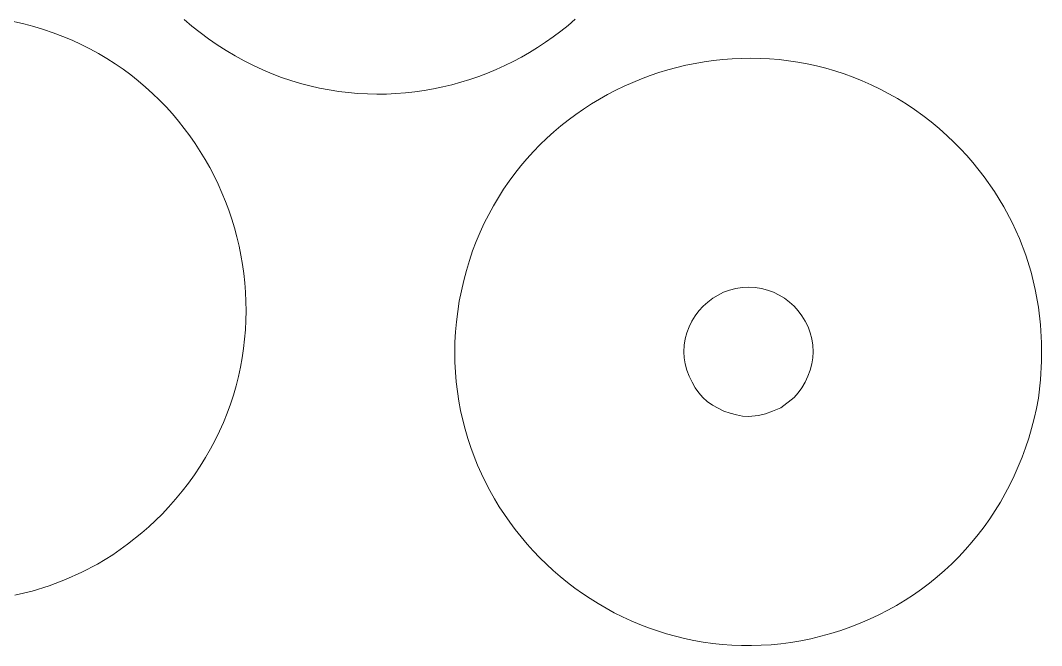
# Model space of a CAD drawing. Header units: centimetres. Extents: x -43.9 to 43.9, y -33.6 to 33.6.
# Drawn here: x -18.25 to -11.85, y -24.04 to -20.13 of the extents above; entities that cross this region are included whole.
import ezdxf

# ---------------------------------------------------------------- set-up
doc = ezdxf.new("R2010")
doc.units = ezdxf.units.CM
doc.header["$MEASUREMENT"] = 0
doc.layers.add('Camada 1', color=7, linetype='Continuous')

msp = doc.modelspace()

# ---------------------------------------------------------------- linework, layer by layer
at = {"layer": 'Camada 1', "color": 3, "lineweight": 9}
for points in [[(-17.17191, -20.16149), (-17.17191, -20.16149), (-17.22064, -20.11976), (-17.22064, -20.11976)], [(-14.77364, -20.11885), (-14.77364, -20.11885), (-14.8184, -20.15715), (-14.8184, -20.15715)], [(-18.28876, -20.13264), (-18.28876, -20.13264), (-18.22452, -20.14735), (-18.22452, -20.14735)], [(-18.22452, -20.14735), (-18.22452, -20.14735), (-18.16151, -20.16408), (-18.16151, -20.16408)], [(-18.16151, -20.16408), (-18.16151, -20.16408), (-18.09974, -20.18278), (-18.09974, -20.18278)], [(-18.09974, -20.18278), (-18.09974, -20.18278), (-18.03924, -20.2034), (-18.03924, -20.2034)], [(-17.12127, -20.20191), (-17.12127, -20.20191), (-17.17191, -20.16149), (-17.17191, -20.16149)], [(-14.8184, -20.15715), (-14.8184, -20.15715), (-14.86432, -20.19398), (-14.86432, -20.19398)], [(-18.03924, -20.2034), (-18.03924, -20.2034), (-17.98003, -20.22589), (-17.98003, -20.22589)], [(-17.98003, -20.22589), (-17.98003, -20.22589), (-17.92211, -20.2502), (-17.92211, -20.2502)], [(-17.92211, -20.2502), (-17.92211, -20.2502), (-17.8655, -20.27631), (-17.8655, -20.27631)], [(-17.06872, -20.24098), (-17.06872, -20.24098), (-17.12127, -20.20191), (-17.12127, -20.20191)], [(-17.01425, -20.27864), (-17.01425, -20.27864), (-17.06872, -20.24098), (-17.06872, -20.24098)], [(-14.91134, -20.22932), (-14.91134, -20.22932), (-14.95942, -20.26315), (-14.95942, -20.26315)], [(-14.86432, -20.19398), (-14.86432, -20.19398), (-14.91134, -20.22932), (-14.91134, -20.22932)], [(-17.8655, -20.27631), (-17.8655, -20.27631), (-17.81023, -20.30413), (-17.81023, -20.30413)], [(-17.81023, -20.30413), (-17.81023, -20.30413), (-17.7563, -20.33366), (-17.7563, -20.33366)], [(-16.95813, -20.31468), (-16.95813, -20.31468), (-17.01425, -20.27864), (-17.01425, -20.27864)], [(-16.90145, -20.34835), (-16.90145, -20.34835), (-16.95813, -20.31468), (-16.95813, -20.31468)], [(-15.00851, -20.29545), (-15.00851, -20.29545), (-15.05857, -20.32618), (-15.05857, -20.32618)], [(-14.95942, -20.26315), (-14.95942, -20.26315), (-15.00851, -20.29545), (-15.00851, -20.29545)], [(-17.7563, -20.33366), (-17.7563, -20.33366), (-17.70374, -20.36481), (-17.70374, -20.36481)], [(-17.70374, -20.36481), (-17.70374, -20.36481), (-17.65254, -20.39755), (-17.65254, -20.39755)], [(-16.84425, -20.37972), (-16.84425, -20.37972), (-16.90145, -20.34835), (-16.90145, -20.34835)], [(-16.78656, -20.40878), (-16.78656, -20.40878), (-16.84425, -20.37972), (-16.84425, -20.37972)], [(-15.16141, -20.38289), (-15.16141, -20.38289), (-15.2141, -20.40882), (-15.2141, -20.40882)], [(-15.10955, -20.35534), (-15.10955, -20.35534), (-15.16141, -20.38289), (-15.16141, -20.38289)], [(-15.05857, -20.32618), (-15.05857, -20.32618), (-15.10955, -20.35534), (-15.10955, -20.35534)], [(-13.96571, -20.38524), (-13.96571, -20.38524), (-13.90783, -20.37709), (-13.90783, -20.37709)], [(-13.90783, -20.37709), (-13.90783, -20.37709), (-13.84967, -20.37076), (-13.84967, -20.37076)], [(-13.84967, -20.37076), (-13.84967, -20.37076), (-13.7913, -20.36626), (-13.7913, -20.36626)], [(-13.7913, -20.36626), (-13.7913, -20.36626), (-13.73274, -20.3636), (-13.73274, -20.3636)], [(-13.73274, -20.3636), (-13.73274, -20.3636), (-13.67406, -20.3628), (-13.67406, -20.3628)], [(-13.67406, -20.3628), (-13.67406, -20.3628), (-13.61529, -20.36388), (-13.61529, -20.36388)], [(-13.61529, -20.36388), (-13.61529, -20.36388), (-13.55649, -20.36685), (-13.55649, -20.36685)], [(-13.55649, -20.36685), (-13.55649, -20.36685), (-13.49771, -20.37173), (-13.49771, -20.37173)], [(-13.49771, -20.37173), (-13.49771, -20.37173), (-13.43897, -20.37853), (-13.43897, -20.37853)], [(-13.43897, -20.37853), (-13.43897, -20.37853), (-13.38035, -20.38727), (-13.38035, -20.38727)], [(-17.65254, -20.39755), (-17.65254, -20.39755), (-17.60273, -20.43184), (-17.60273, -20.43184)], [(-17.60273, -20.43184), (-17.60273, -20.43184), (-17.55433, -20.46763), (-17.55433, -20.46763)], [(-16.72845, -20.43557), (-16.72845, -20.43557), (-16.78656, -20.40878), (-16.78656, -20.40878)], [(-16.66995, -20.46011), (-16.66995, -20.46011), (-16.72845, -20.43557), (-16.72845, -20.43557)], [(-15.26758, -20.43309), (-15.26758, -20.43309), (-15.3218, -20.45569), (-15.3218, -20.45569)], [(-15.2141, -20.40882), (-15.2141, -20.40882), (-15.26758, -20.43309), (-15.26758, -20.43309)], [(-14.2494, -20.45262), (-14.2494, -20.45262), (-14.19359, -20.43564), (-14.19359, -20.43564)], [(-14.19359, -20.43564), (-14.19359, -20.43564), (-14.13726, -20.4204), (-14.13726, -20.4204)], [(-14.13726, -20.4204), (-14.13726, -20.4204), (-14.08047, -20.40691), (-14.08047, -20.40691)], [(-14.08047, -20.40691), (-14.08047, -20.40691), (-14.02328, -20.39518), (-14.02328, -20.39518)], [(-14.02328, -20.39518), (-14.02328, -20.39518), (-13.96571, -20.38524), (-13.96571, -20.38524)], [(-13.38035, -20.38727), (-13.38035, -20.38727), (-13.32187, -20.39797), (-13.32187, -20.39797)], [(-13.32187, -20.39797), (-13.32187, -20.39797), (-13.2636, -20.41063), (-13.2636, -20.41063)], [(-13.2636, -20.41063), (-13.2636, -20.41063), (-13.20558, -20.42528), (-13.20558, -20.42528)], [(-13.20558, -20.42528), (-13.20558, -20.42528), (-13.14785, -20.44192), (-13.14785, -20.44192)], [(-13.14785, -20.44192), (-13.14785, -20.44192), (-13.09046, -20.4606), (-13.09046, -20.4606)], [(-17.55433, -20.46763), (-17.55433, -20.46763), (-17.50736, -20.50486), (-17.50736, -20.50486)], [(-17.50736, -20.50486), (-17.50736, -20.50486), (-17.46182, -20.5435), (-17.46182, -20.5435)], [(-16.61111, -20.48241), (-16.61111, -20.48241), (-16.66995, -20.46011), (-16.66995, -20.46011)], [(-16.55198, -20.50251), (-16.55198, -20.50251), (-16.61111, -20.48241), (-16.61111, -20.48241)], [(-16.49259, -20.52042), (-16.49259, -20.52042), (-16.55198, -20.50251), (-16.55198, -20.50251)], [(-15.43229, -20.49577), (-15.43229, -20.49577), (-15.48846, -20.51321), (-15.48846, -20.51321)], [(-15.37672, -20.47659), (-15.37672, -20.47659), (-15.43229, -20.49577), (-15.43229, -20.49577)], [(-15.3218, -20.45569), (-15.3218, -20.45569), (-15.37672, -20.47659), (-15.37672, -20.47659)], [(-14.41336, -20.51381), (-14.41336, -20.51381), (-14.35934, -20.49173), (-14.35934, -20.49173)], [(-14.35934, -20.49173), (-14.35934, -20.49173), (-14.30468, -20.47132), (-14.30468, -20.47132)], [(-14.30468, -20.47132), (-14.30468, -20.47132), (-14.2494, -20.45262), (-14.2494, -20.45262)], [(-13.09046, -20.4606), (-13.09046, -20.4606), (-13.03346, -20.4813), (-13.03346, -20.4813)], [(-13.03346, -20.4813), (-13.03346, -20.4813), (-12.9769, -20.50404), (-12.9769, -20.50404)], [(-12.9769, -20.50404), (-12.9769, -20.50404), (-12.92083, -20.52887), (-12.92083, -20.52887)], [(-17.46182, -20.5435), (-17.46182, -20.5435), (-17.41774, -20.58349), (-17.41774, -20.58349)], [(-16.43301, -20.53617), (-16.43301, -20.53617), (-16.49259, -20.52042), (-16.49259, -20.52042)], [(-16.37326, -20.54977), (-16.37326, -20.54977), (-16.43301, -20.53617), (-16.43301, -20.53617)], [(-16.31339, -20.56128), (-16.31339, -20.56128), (-16.37326, -20.54977), (-16.37326, -20.54977)], [(-16.25345, -20.57068), (-16.25345, -20.57068), (-16.31339, -20.56128), (-16.31339, -20.56128)], [(-16.1935, -20.57802), (-16.1935, -20.57802), (-16.25345, -20.57068), (-16.25345, -20.57068)], [(-15.77686, -20.57343), (-15.77686, -20.57343), (-15.83573, -20.57992), (-15.83573, -20.57992)], [(-15.71833, -20.56507), (-15.71833, -20.56507), (-15.77686, -20.57343), (-15.77686, -20.57343)], [(-15.66018, -20.55483), (-15.66018, -20.55483), (-15.71833, -20.56507), (-15.71833, -20.56507)], [(-15.60246, -20.54276), (-15.60246, -20.54276), (-15.66018, -20.55483), (-15.66018, -20.55483)], [(-15.5452, -20.52888), (-15.5452, -20.52888), (-15.60246, -20.54276), (-15.60246, -20.54276)], [(-15.48846, -20.51321), (-15.48846, -20.51321), (-15.5452, -20.52888), (-15.5452, -20.52888)], [(-14.57105, -20.59006), (-14.57105, -20.59006), (-14.51926, -20.56299), (-14.51926, -20.56299)], [(-14.51926, -20.56299), (-14.51926, -20.56299), (-14.46667, -20.53758), (-14.46667, -20.53758)], [(-14.46667, -20.53758), (-14.46667, -20.53758), (-14.41336, -20.51381), (-14.41336, -20.51381)], [(-12.92083, -20.52887), (-12.92083, -20.52887), (-12.86528, -20.55576), (-12.86528, -20.55576)], [(-12.86528, -20.55576), (-12.86528, -20.55576), (-12.8103, -20.58475), (-12.8103, -20.58475)], [(-17.41774, -20.58349), (-17.41774, -20.58349), (-17.37513, -20.62479), (-17.37513, -20.62479)], [(-17.37513, -20.62479), (-17.37513, -20.62479), (-17.334, -20.66736), (-17.334, -20.66736)], [(-16.13356, -20.58332), (-16.13356, -20.58332), (-16.1935, -20.57802), (-16.1935, -20.57802)], [(-16.07367, -20.58659), (-16.07367, -20.58659), (-16.13356, -20.58332), (-16.13356, -20.58332)], [(-16.01391, -20.58787), (-16.01391, -20.58787), (-16.07367, -20.58659), (-16.07367, -20.58659)], [(-15.95431, -20.58716), (-15.95431, -20.58716), (-16.01391, -20.58787), (-16.01391, -20.58787)], [(-15.8949, -20.58451), (-15.8949, -20.58451), (-15.95431, -20.58716), (-15.95431, -20.58716)], [(-15.83573, -20.57992), (-15.83573, -20.57992), (-15.8949, -20.58451), (-15.8949, -20.58451)], [(-14.67207, -20.64904), (-14.67207, -20.64904), (-14.62199, -20.61875), (-14.62199, -20.61875)], [(-14.62199, -20.61875), (-14.62199, -20.61875), (-14.57105, -20.59006), (-14.57105, -20.59006)], [(-12.8103, -20.58475), (-12.8103, -20.58475), (-12.75595, -20.61584), (-12.75595, -20.61584)], [(-12.75595, -20.61584), (-12.75595, -20.61584), (-12.70229, -20.64907), (-12.70229, -20.64907)], [(-17.334, -20.66736), (-17.334, -20.66736), (-17.29438, -20.71113), (-17.29438, -20.71113)], [(-14.76936, -20.7144), (-14.76936, -20.7144), (-14.7212, -20.68094), (-14.7212, -20.68094)], [(-14.7212, -20.68094), (-14.7212, -20.68094), (-14.67207, -20.64904), (-14.67207, -20.64904)], [(-12.70229, -20.64907), (-12.70229, -20.64907), (-12.64933, -20.68443), (-12.64933, -20.68443)], [(-12.64933, -20.68443), (-12.64933, -20.68443), (-12.59714, -20.72197), (-12.59714, -20.72197)], [(-17.29438, -20.71113), (-17.29438, -20.71113), (-17.25626, -20.75607), (-17.25626, -20.75607)], [(-17.25626, -20.75607), (-17.25626, -20.75607), (-17.21968, -20.80214), (-17.21968, -20.80214)], [(-14.86255, -20.78601), (-14.86255, -20.78601), (-14.8165, -20.74943), (-14.8165, -20.74943)], [(-14.8165, -20.74943), (-14.8165, -20.74943), (-14.76936, -20.7144), (-14.76936, -20.7144)], [(-12.59714, -20.72197), (-12.59714, -20.72197), (-12.54576, -20.76167), (-12.54576, -20.76167)], [(-12.54576, -20.76167), (-12.54576, -20.76167), (-12.49525, -20.80355), (-12.49525, -20.80355)], [(-17.21968, -20.80214), (-17.21968, -20.80214), (-17.18466, -20.84927), (-17.18466, -20.84927)], [(-14.95128, -20.86376), (-14.95128, -20.86376), (-14.9075, -20.82413), (-14.9075, -20.82413)], [(-14.9075, -20.82413), (-14.9075, -20.82413), (-14.86255, -20.78601), (-14.86255, -20.78601)], [(-12.49525, -20.80355), (-12.49525, -20.80355), (-12.44564, -20.84764), (-12.44564, -20.84764)], [(-17.18466, -20.84927), (-17.18466, -20.84927), (-17.15118, -20.89743), (-17.15118, -20.89743)], [(-14.99383, -20.90488), (-14.99383, -20.90488), (-14.95128, -20.86376), (-14.95128, -20.86376)], [(-12.44564, -20.84764), (-12.44564, -20.84764), (-12.40305, -20.88804), (-12.40305, -20.88804)], [(-12.40305, -20.88804), (-12.40305, -20.88804), (-12.362, -20.92942), (-12.362, -20.92942)], [(-17.15118, -20.89743), (-17.15118, -20.89743), (-17.11929, -20.94657), (-17.11929, -20.94657)], [(-17.11929, -20.94657), (-17.11929, -20.94657), (-17.08901, -20.99663), (-17.08901, -20.99663)], [(-15.07512, -20.99159), (-15.07512, -20.99159), (-15.03514, -20.9475), (-15.03514, -20.9475)], [(-15.03514, -20.9475), (-15.03514, -20.9475), (-14.99383, -20.90488), (-14.99383, -20.90488)], [(-12.362, -20.92942), (-12.362, -20.92942), (-12.32253, -20.97174), (-12.32253, -20.97174)], [(-17.08901, -20.99663), (-17.08901, -20.99663), (-17.06032, -21.04759), (-17.06032, -21.04759)], [(-15.11376, -21.03711), (-15.11376, -21.03711), (-15.07512, -20.99159), (-15.07512, -20.99159)], [(-12.32253, -20.97174), (-12.32253, -20.97174), (-12.28463, -21.01497), (-12.28463, -21.01497)], [(-12.28463, -21.01497), (-12.28463, -21.01497), (-12.21354, -21.1041), (-12.21354, -21.1041)], [(-17.06032, -21.04759), (-17.06032, -21.04759), (-17.03325, -21.09938), (-17.03325, -21.09938)], [(-15.18678, -21.13248), (-15.18678, -21.13248), (-15.151, -21.08408), (-15.151, -21.08408)], [(-15.151, -21.08408), (-15.151, -21.08408), (-15.11376, -21.03711), (-15.11376, -21.03711)], [(-17.03325, -21.09938), (-17.03325, -21.09938), (-17.00784, -21.15195), (-17.00784, -21.15195)], [(-15.22106, -21.18228), (-15.22106, -21.18228), (-15.18678, -21.13248), (-15.18678, -21.13248)], [(-12.21354, -21.1041), (-12.21354, -21.1041), (-12.14877, -21.19659), (-12.14877, -21.19659)], [(-17.00784, -21.15195), (-17.00784, -21.15195), (-16.98408, -21.20527), (-16.98408, -21.20527)], [(-16.98408, -21.20527), (-16.98408, -21.20527), (-16.962, -21.25929), (-16.962, -21.25929)], [(-15.2538, -21.23348), (-15.2538, -21.23348), (-15.22106, -21.18228), (-15.22106, -21.18228)], [(-12.14877, -21.19659), (-12.14877, -21.19659), (-12.09034, -21.29221), (-12.09034, -21.29221)], [(-16.962, -21.25929), (-16.962, -21.25929), (-16.9416, -21.31396), (-16.9416, -21.31396)], [(-15.28495, -21.28605), (-15.28495, -21.28605), (-15.2538, -21.23348), (-15.2538, -21.23348)], [(-16.9416, -21.31396), (-16.9416, -21.31396), (-16.92291, -21.36922), (-16.92291, -21.36922)], [(-15.34229, -21.39524), (-15.34229, -21.39524), (-15.31447, -21.33998), (-15.31447, -21.33998)], [(-15.31447, -21.33998), (-15.31447, -21.33998), (-15.28495, -21.28605), (-15.28495, -21.28605)], [(-12.09034, -21.29221), (-12.09034, -21.29221), (-12.03829, -21.39078), (-12.03829, -21.39078)], [(-16.92291, -21.36922), (-16.92291, -21.36922), (-16.90592, -21.42503), (-16.90592, -21.42503)], [(-15.36839, -21.45184), (-15.36839, -21.45184), (-15.34229, -21.39524), (-15.34229, -21.39524)], [(-12.03829, -21.39078), (-12.03829, -21.39078), (-11.99265, -21.49206), (-11.99265, -21.49206)], [(-16.90592, -21.42503), (-16.90592, -21.42503), (-16.89068, -21.48137), (-16.89068, -21.48137)], [(-15.3927, -21.50976), (-15.3927, -21.50976), (-15.36839, -21.45184), (-15.36839, -21.45184)], [(-16.89068, -21.48137), (-16.89068, -21.48137), (-16.8772, -21.53815), (-16.8772, -21.53815)], [(-15.41519, -21.56897), (-15.41519, -21.56897), (-15.3927, -21.50976), (-15.3927, -21.50976)], [(-11.99265, -21.49206), (-11.99265, -21.49206), (-11.95344, -21.59586), (-11.95344, -21.59586)], [(-16.8772, -21.53815), (-16.8772, -21.53815), (-16.86548, -21.59534), (-16.86548, -21.59534)], [(-16.86548, -21.59534), (-16.86548, -21.59534), (-16.85553, -21.6529), (-16.85553, -21.6529)], [(-15.4358, -21.62946), (-15.4358, -21.62946), (-15.41519, -21.56897), (-15.41519, -21.56897)], [(-11.95344, -21.59586), (-11.95344, -21.59586), (-11.92071, -21.70194), (-11.92071, -21.70194)], [(-16.85553, -21.6529), (-16.85553, -21.6529), (-16.84739, -21.71079), (-16.84739, -21.71079)], [(-15.45449, -21.69121), (-15.45449, -21.69121), (-15.4358, -21.62946), (-15.4358, -21.62946)], [(-16.84739, -21.71079), (-16.84739, -21.71079), (-16.84106, -21.76894), (-16.84106, -21.76894)], [(-15.47121, -21.75422), (-15.47121, -21.75422), (-15.45449, -21.69121), (-15.45449, -21.69121)], [(-11.92071, -21.70194), (-11.92071, -21.70194), (-11.89445, -21.81011), (-11.89445, -21.81011)], [(-16.84106, -21.76894), (-16.84106, -21.76894), (-16.83656, -21.82731), (-16.83656, -21.82731)], [(-15.48592, -21.81846), (-15.48592, -21.81846), (-15.47121, -21.75422), (-15.47121, -21.75422)], [(-16.83656, -21.82731), (-16.83656, -21.82731), (-16.83391, -21.88587), (-16.83391, -21.88587)], [(-15.49849, -21.88342), (-15.49849, -21.88342), (-15.48592, -21.81846), (-15.48592, -21.81846)], [(-11.89445, -21.81011), (-11.89445, -21.81011), (-11.87472, -21.92015), (-11.87472, -21.92015)], [(-16.83391, -21.88587), (-16.83391, -21.88587), (-16.83311, -21.94455), (-16.83311, -21.94455)], [(-15.50871, -21.94804), (-15.50871, -21.94804), (-15.49849, -21.88342), (-15.49849, -21.88342)], [(-16.83311, -21.94455), (-16.83311, -21.94455), (-16.83419, -22.00331), (-16.83419, -22.00331)], [(-15.51664, -22.01228), (-15.51664, -22.01228), (-15.50871, -21.94804), (-15.50871, -21.94804)], [(-11.87472, -21.92015), (-11.87472, -21.92015), (-11.86155, -22.03185), (-11.86155, -22.03185)], [(-16.83419, -22.00331), (-16.83419, -22.00331), (-16.83717, -22.06211), (-16.83717, -22.06211)], [(-15.52229, -22.07613), (-15.52229, -22.07613), (-15.51664, -22.01228), (-15.51664, -22.01228)], [(-11.86155, -22.03185), (-11.86155, -22.03185), (-11.85495, -22.14498), (-11.85495, -22.14498)], [(-16.83717, -22.06211), (-16.83717, -22.06211), (-16.84205, -22.1209), (-16.84205, -22.1209)], [(-15.52571, -22.13954), (-15.52571, -22.13954), (-15.52229, -22.07613), (-15.52229, -22.07613)], [(-16.84205, -22.1209), (-16.84205, -22.1209), (-16.84885, -22.17963), (-16.84885, -22.17963)], [(-15.52696, -22.20248), (-15.52696, -22.20248), (-15.52571, -22.13954), (-15.52571, -22.13954)], [(-11.85495, -22.14498), (-11.85495, -22.14498), (-11.85497, -22.25935), (-11.85497, -22.25935)], [(-16.84885, -22.17963), (-16.84885, -22.17963), (-16.85759, -22.23825), (-16.85759, -22.23825)], [(-15.52605, -22.26493), (-15.52605, -22.26493), (-15.52696, -22.20248), (-15.52696, -22.20248)], [(-16.86828, -22.29672), (-16.86828, -22.29672), (-16.88096, -22.35499), (-16.88096, -22.35499)], [(-16.85759, -22.23825), (-16.85759, -22.23825), (-16.86828, -22.29672), (-16.86828, -22.29672)], [(-15.52303, -22.32685), (-15.52303, -22.32685), (-15.52605, -22.26493), (-15.52605, -22.26493)], [(-11.85497, -22.25935), (-11.85497, -22.25935), (-11.86162, -22.37475), (-11.86162, -22.37475)], [(-16.88096, -22.35499), (-16.88096, -22.35499), (-16.89561, -22.413), (-16.89561, -22.413)], [(-15.51791, -22.38819), (-15.51791, -22.38819), (-15.52303, -22.32685), (-15.52303, -22.32685)], [(-16.89561, -22.413), (-16.89561, -22.413), (-16.91226, -22.47073), (-16.91226, -22.47073)], [(-15.51077, -22.44894), (-15.51077, -22.44894), (-15.51791, -22.38819), (-15.51791, -22.38819)], [(-11.86162, -22.37475), (-11.86162, -22.37475), (-11.87494, -22.49094), (-11.87494, -22.49094)], [(-16.91226, -22.47073), (-16.91226, -22.47073), (-16.93093, -22.52812), (-16.93093, -22.52812)], [(-15.50161, -22.50906), (-15.50161, -22.50906), (-15.51077, -22.44894), (-15.51077, -22.44894)], [(-11.87494, -22.49094), (-11.87494, -22.49094), (-11.88718, -22.55467), (-11.88718, -22.55467)], [(-16.93093, -22.52812), (-16.93093, -22.52812), (-16.95163, -22.58511), (-16.95163, -22.58511)], [(-15.49048, -22.56851), (-15.49048, -22.56851), (-15.50161, -22.50906), (-15.50161, -22.50906)], [(-11.88718, -22.55467), (-11.88718, -22.55467), (-11.90137, -22.6176), (-11.90137, -22.6176)], [(-16.95163, -22.58511), (-16.95163, -22.58511), (-16.97437, -22.64167), (-16.97437, -22.64167)], [(-15.47742, -22.62728), (-15.47742, -22.62728), (-15.49048, -22.56851), (-15.49048, -22.56851)], [(-11.90137, -22.6176), (-11.90137, -22.6176), (-11.91749, -22.67966), (-11.91749, -22.67966)], [(-16.97437, -22.64167), (-16.97437, -22.64167), (-16.9992, -22.69775), (-16.9992, -22.69775)], [(-15.46247, -22.68532), (-15.46247, -22.68532), (-15.47742, -22.62728), (-15.47742, -22.62728)], [(-11.91749, -22.67966), (-11.91749, -22.67966), (-11.93551, -22.74084), (-11.93551, -22.74084)], [(-16.9992, -22.69775), (-16.9992, -22.69775), (-17.02608, -22.7533), (-17.02608, -22.7533)], [(-15.44565, -22.7426), (-15.44565, -22.7426), (-15.46247, -22.68532), (-15.46247, -22.68532)], [(-15.42702, -22.79908), (-15.42702, -22.79908), (-15.44565, -22.7426), (-15.44565, -22.7426)], [(-11.93551, -22.74084), (-11.93551, -22.74084), (-11.95542, -22.80108), (-11.95542, -22.80108)], [(-17.05507, -22.80826), (-17.05507, -22.80826), (-17.08617, -22.86261), (-17.08617, -22.86261)], [(-17.02608, -22.7533), (-17.02608, -22.7533), (-17.05507, -22.80826), (-17.05507, -22.80826)], [(-15.4066, -22.85474), (-15.4066, -22.85474), (-15.42702, -22.79908), (-15.42702, -22.79908)], [(-11.95542, -22.80108), (-11.95542, -22.80108), (-11.97717, -22.86036), (-11.97717, -22.86036)], [(-17.08617, -22.86261), (-17.08617, -22.86261), (-17.1194, -22.91628), (-17.1194, -22.91628)], [(-15.38443, -22.90954), (-15.38443, -22.90954), (-15.4066, -22.85474), (-15.4066, -22.85474)], [(-11.97717, -22.86036), (-11.97717, -22.86036), (-12.00076, -22.91865), (-12.00076, -22.91865)], [(-17.1194, -22.91628), (-17.1194, -22.91628), (-17.15477, -22.96923), (-17.15477, -22.96923)], [(-15.36054, -22.96346), (-15.36054, -22.96346), (-15.38443, -22.90954), (-15.38443, -22.90954)], [(-12.00076, -22.91865), (-12.00076, -22.91865), (-12.02614, -22.97589), (-12.02614, -22.97589)], [(-17.15477, -22.96923), (-17.15477, -22.96923), (-17.19229, -23.02142), (-17.19229, -23.02142)], [(-15.33499, -23.01645), (-15.33499, -23.01645), (-15.36054, -22.96346), (-15.36054, -22.96346)], [(-12.02614, -22.97589), (-12.02614, -22.97589), (-12.05331, -23.03205), (-12.05331, -23.03205)], [(-17.19229, -23.02142), (-17.19229, -23.02142), (-17.23198, -23.07279), (-17.23198, -23.07279)], [(-15.30779, -23.0685), (-15.30779, -23.0685), (-15.33499, -23.01645), (-15.33499, -23.01645)], [(-12.05331, -23.03205), (-12.05331, -23.03205), (-12.08222, -23.08712), (-12.08222, -23.08712)], [(-17.27387, -23.1233), (-17.27387, -23.1233), (-17.31796, -23.17291), (-17.31796, -23.17291)], [(-17.23198, -23.07279), (-17.23198, -23.07279), (-17.27387, -23.1233), (-17.27387, -23.1233)], [(-15.279, -23.11955), (-15.279, -23.11955), (-15.30779, -23.0685), (-15.30779, -23.0685)], [(-15.24864, -23.16958), (-15.24864, -23.16958), (-15.279, -23.11955), (-15.279, -23.11955)], [(-12.08222, -23.08712), (-12.08222, -23.08712), (-12.11287, -23.14103), (-12.11287, -23.14103)], [(-17.31796, -23.17291), (-17.31796, -23.17291), (-17.35836, -23.21552), (-17.35836, -23.21552)], [(-15.21674, -23.21857), (-15.21674, -23.21857), (-15.24864, -23.16958), (-15.24864, -23.16958)], [(-12.14521, -23.19376), (-12.14521, -23.19376), (-12.17923, -23.24527), (-12.17923, -23.24527)], [(-12.11287, -23.14103), (-12.11287, -23.14103), (-12.14521, -23.19376), (-12.14521, -23.19376)], [(-17.39974, -23.25656), (-17.39974, -23.25656), (-17.44206, -23.29603), (-17.44206, -23.29603)], [(-17.35836, -23.21552), (-17.35836, -23.21552), (-17.39974, -23.25656), (-17.39974, -23.25656)], [(-15.18336, -23.26647), (-15.18336, -23.26647), (-15.21674, -23.21857), (-15.21674, -23.21857)], [(-12.17923, -23.24527), (-12.17923, -23.24527), (-12.2149, -23.29552), (-12.2149, -23.29552)], [(-17.44206, -23.29603), (-17.44206, -23.29603), (-17.4853, -23.33395), (-17.4853, -23.33395)], [(-15.14853, -23.31325), (-15.14853, -23.31325), (-15.18336, -23.26647), (-15.18336, -23.26647)], [(-15.11227, -23.35889), (-15.11227, -23.35889), (-15.14853, -23.31325), (-15.14853, -23.31325)], [(-12.2149, -23.29552), (-12.2149, -23.29552), (-12.25219, -23.34449), (-12.25219, -23.34449)], [(-17.4853, -23.33395), (-17.4853, -23.33395), (-17.57443, -23.40504), (-17.57443, -23.40504)], [(-15.07465, -23.40335), (-15.07465, -23.40335), (-15.11227, -23.35889), (-15.11227, -23.35889)], [(-12.25219, -23.34449), (-12.25219, -23.34449), (-12.29109, -23.39212), (-12.29109, -23.39212)], [(-17.57443, -23.40504), (-17.57443, -23.40504), (-17.66691, -23.46981), (-17.66691, -23.46981)], [(-15.03566, -23.44659), (-15.03566, -23.44659), (-15.07465, -23.40335), (-15.07465, -23.40335)], [(-14.99538, -23.48859), (-14.99538, -23.48859), (-15.03566, -23.44659), (-15.03566, -23.44659)], [(-12.33156, -23.43839), (-12.33156, -23.43839), (-12.37358, -23.48325), (-12.37358, -23.48325)], [(-12.29109, -23.39212), (-12.29109, -23.39212), (-12.33156, -23.43839), (-12.33156, -23.43839)], [(-17.66691, -23.46981), (-17.66691, -23.46981), (-17.76253, -23.52824), (-17.76253, -23.52824)], [(-14.95382, -23.52931), (-14.95382, -23.52931), (-14.99538, -23.48859), (-14.99538, -23.48859)], [(-12.37358, -23.48325), (-12.37358, -23.48325), (-12.41713, -23.52668), (-12.41713, -23.52668)], [(-17.76253, -23.52824), (-17.76253, -23.52824), (-17.8611, -23.58028), (-17.8611, -23.58028)], [(-14.91103, -23.56871), (-14.91103, -23.56871), (-14.95382, -23.52931), (-14.95382, -23.52931)], [(-14.86705, -23.60678), (-14.86705, -23.60678), (-14.91103, -23.56871), (-14.91103, -23.56871)], [(-12.46218, -23.56863), (-12.46218, -23.56863), (-12.50868, -23.60907), (-12.50868, -23.60907)], [(-12.41713, -23.52668), (-12.41713, -23.52668), (-12.46218, -23.56863), (-12.46218, -23.56863)], [(-17.96237, -23.62591), (-17.96237, -23.62591), (-18.06616, -23.66512), (-18.06616, -23.66512)], [(-17.8611, -23.58028), (-17.8611, -23.58028), (-17.96237, -23.62591), (-17.96237, -23.62591)], [(-14.8219, -23.64346), (-14.8219, -23.64346), (-14.86705, -23.60678), (-14.86705, -23.60678)], [(-12.50868, -23.60907), (-12.50868, -23.60907), (-12.55665, -23.64796), (-12.55665, -23.64796)], [(-18.17224, -23.69786), (-18.17224, -23.69786), (-18.28041, -23.7241), (-18.28041, -23.7241)], [(-18.06616, -23.66512), (-18.06616, -23.66512), (-18.17224, -23.69786), (-18.17224, -23.69786)], [(-14.77563, -23.67875), (-14.77563, -23.67875), (-14.8219, -23.64346), (-14.8219, -23.64346)], [(-14.72827, -23.71258), (-14.72827, -23.71258), (-14.77563, -23.67875), (-14.77563, -23.67875)], [(-12.60604, -23.68527), (-12.60604, -23.68527), (-12.65683, -23.72095), (-12.65683, -23.72095)], [(-12.55665, -23.64796), (-12.55665, -23.64796), (-12.60604, -23.68527), (-12.60604, -23.68527)], [(-14.67986, -23.74495), (-14.67986, -23.74495), (-14.72827, -23.71258), (-14.72827, -23.71258)], [(-14.63044, -23.77582), (-14.63044, -23.77582), (-14.67986, -23.74495), (-14.67986, -23.74495)], [(-12.70899, -23.75498), (-12.70899, -23.75498), (-12.76249, -23.78731), (-12.76249, -23.78731)], [(-12.65683, -23.72095), (-12.65683, -23.72095), (-12.70899, -23.75498), (-12.70899, -23.75498)], [(-14.58005, -23.80514), (-14.58005, -23.80514), (-14.63044, -23.77582), (-14.63044, -23.77582)], [(-14.52871, -23.83289), (-14.52871, -23.83289), (-14.58005, -23.80514), (-14.58005, -23.80514)], [(-14.47647, -23.85904), (-14.47647, -23.85904), (-14.52871, -23.83289), (-14.52871, -23.83289)], [(-12.81731, -23.81791), (-12.81731, -23.81791), (-12.87343, -23.84674), (-12.87343, -23.84674)], [(-12.76249, -23.78731), (-12.76249, -23.78731), (-12.81731, -23.81791), (-12.81731, -23.81791)], [(-14.42337, -23.88356), (-14.42337, -23.88356), (-14.47647, -23.85904), (-14.47647, -23.85904)], [(-14.36943, -23.90642), (-14.36943, -23.90642), (-14.42337, -23.88356), (-14.42337, -23.88356)], [(-12.93082, -23.87378), (-12.93082, -23.87378), (-12.98946, -23.89897), (-12.98946, -23.89897)], [(-12.87343, -23.84674), (-12.87343, -23.84674), (-12.93082, -23.87378), (-12.93082, -23.87378)], [(-14.3147, -23.92756), (-14.3147, -23.92756), (-14.36943, -23.90642), (-14.36943, -23.90642)], [(-14.25922, -23.94699), (-14.25922, -23.94699), (-14.3147, -23.92756), (-14.3147, -23.92756)], [(-14.20302, -23.96463), (-14.20302, -23.96463), (-14.25922, -23.94699), (-14.25922, -23.94699)], [(-13.11036, -23.94368), (-13.11036, -23.94368), (-13.17322, -23.96334), (-13.17322, -23.96334)], [(-13.04931, -23.92228), (-13.04931, -23.92228), (-13.11036, -23.94368), (-13.11036, -23.94368)], [(-12.98946, -23.89897), (-12.98946, -23.89897), (-13.04931, -23.92228), (-13.04931, -23.92228)], [(-14.14614, -23.9805), (-14.14614, -23.9805), (-14.20302, -23.96463), (-14.20302, -23.96463)], [(-14.08861, -23.99451), (-14.08861, -23.99451), (-14.14614, -23.9805), (-14.14614, -23.9805)], [(-14.03047, -24.00669), (-14.03047, -24.00669), (-14.08861, -23.99451), (-14.08861, -23.99451)], [(-13.97175, -24.01696), (-13.97175, -24.01696), (-14.03047, -24.00669), (-14.03047, -24.00669)], [(-13.91252, -24.0253), (-13.91252, -24.0253), (-13.97175, -24.01696), (-13.97175, -24.01696)], [(-13.85277, -24.03168), (-13.85277, -24.03168), (-13.91252, -24.0253), (-13.91252, -24.0253)], [(-13.4237, -24.01879), (-13.4237, -24.01879), (-13.4859, -24.02704), (-13.4859, -24.02704)], [(-13.3613, -24.00834), (-13.3613, -24.00834), (-13.4237, -24.01879), (-13.4237, -24.01879)], [(-13.29873, -23.99563), (-13.29873, -23.99563), (-13.3613, -24.00834), (-13.3613, -24.00834)], [(-13.23602, -23.98064), (-13.23602, -23.98064), (-13.29873, -23.99563), (-13.29873, -23.99563)], [(-13.17322, -23.96334), (-13.17322, -23.96334), (-13.23602, -23.98064), (-13.23602, -23.98064)], [(-13.79256, -24.03608), (-13.79256, -24.03608), (-13.85277, -24.03168), (-13.85277, -24.03168)], [(-13.73193, -24.03845), (-13.73193, -24.03845), (-13.79256, -24.03608), (-13.79256, -24.03608)], [(-13.67092, -24.03876), (-13.67092, -24.03876), (-13.73193, -24.03845), (-13.73193, -24.03845)], [(-13.60955, -24.03699), (-13.60955, -24.03699), (-13.67092, -24.03876), (-13.67092, -24.03876)], [(-13.54786, -24.03308), (-13.54786, -24.03308), (-13.60955, -24.03699), (-13.60955, -24.03699)], [(-13.4859, -24.02704), (-13.4859, -24.02704), (-13.54786, -24.03308), (-13.54786, -24.03308)]]:
    msp.add_open_spline(points, degree=3, dxfattribs=at)
at = {"layer": 'Camada 1', "lineweight": 9}
for points in [[(-13.87975, -21.84487), (-13.87975, -21.84487), (-13.91312, -21.8654), (-13.91312, -21.8654)], [(-13.84447, -21.8276), (-13.84447, -21.8276), (-13.87975, -21.84487), (-13.87975, -21.84487)], [(-13.80751, -21.81376), (-13.80751, -21.81376), (-13.84447, -21.8276), (-13.84447, -21.8276)], [(-13.76908, -21.80361), (-13.76908, -21.80361), (-13.80751, -21.81376), (-13.80751, -21.81376)], [(-13.72941, -21.79736), (-13.72941, -21.79736), (-13.76908, -21.80361), (-13.76908, -21.80361)], [(-13.68871, -21.79522), (-13.68871, -21.79522), (-13.72941, -21.79736), (-13.72941, -21.79736)], [(-13.64803, -21.79736), (-13.64803, -21.79736), (-13.68871, -21.79522), (-13.68871, -21.79522)], [(-13.60835, -21.80361), (-13.60835, -21.80361), (-13.64803, -21.79736), (-13.64803, -21.79736)], [(-13.56993, -21.81376), (-13.56993, -21.81376), (-13.60835, -21.80361), (-13.60835, -21.80361)], [(-13.53295, -21.8276), (-13.53295, -21.8276), (-13.56993, -21.81376), (-13.56993, -21.81376)], [(-13.49767, -21.84487), (-13.49767, -21.84487), (-13.53295, -21.8276), (-13.53295, -21.8276)], [(-13.4643, -21.8654), (-13.4643, -21.8654), (-13.49767, -21.84487), (-13.49767, -21.84487)], [(-13.97326, -21.91526), (-13.97326, -21.91526), (-13.9996, -21.94416), (-13.9996, -21.94416)], [(-13.94437, -21.88894), (-13.94437, -21.88894), (-13.97326, -21.91526), (-13.97326, -21.91526)], [(-13.91312, -21.8654), (-13.91312, -21.8654), (-13.94437, -21.88894), (-13.94437, -21.88894)], [(-13.43305, -21.88894), (-13.43305, -21.88894), (-13.4643, -21.8654), (-13.4643, -21.8654)], [(-13.40416, -21.91526), (-13.40416, -21.91526), (-13.43305, -21.88894), (-13.43305, -21.88894)], [(-13.37782, -21.94416), (-13.37782, -21.94416), (-13.40416, -21.91526), (-13.40416, -21.91526)], [(-14.02313, -21.97541), (-14.02313, -21.97541), (-14.04365, -22.00879), (-14.04365, -22.00879)], [(-13.9996, -21.94416), (-13.9996, -21.94416), (-14.02313, -21.97541), (-14.02313, -21.97541)], [(-13.3543, -21.97541), (-13.3543, -21.97541), (-13.37782, -21.94416), (-13.37782, -21.94416)], [(-13.33377, -22.00879), (-13.33377, -22.00879), (-13.3543, -21.97541), (-13.3543, -21.97541)], [(-14.06093, -22.04406), (-14.06093, -22.04406), (-14.07476, -22.08103), (-14.07476, -22.08103)], [(-14.04365, -22.00879), (-14.04365, -22.00879), (-14.06093, -22.04406), (-14.06093, -22.04406)], [(-13.31649, -22.04406), (-13.31649, -22.04406), (-13.33377, -22.00879), (-13.33377, -22.00879)], [(-13.30266, -22.08103), (-13.30266, -22.08103), (-13.31649, -22.04406), (-13.31649, -22.04406)], [(-14.07476, -22.08103), (-14.07476, -22.08103), (-14.08492, -22.11946), (-14.08492, -22.11946)], [(-13.2925, -22.11946), (-13.2925, -22.11946), (-13.30266, -22.08103), (-13.30266, -22.08103)], [(-14.09117, -22.15913), (-14.09117, -22.15913), (-14.0933, -22.19982), (-14.0933, -22.19982)], [(-14.08492, -22.11946), (-14.08492, -22.11946), (-14.09117, -22.15913), (-14.09117, -22.15913)], [(-13.28625, -22.15913), (-13.28625, -22.15913), (-13.2925, -22.11946), (-13.2925, -22.11946)], [(-13.28411, -22.19982), (-13.28411, -22.19982), (-13.28625, -22.15913), (-13.28625, -22.15913)], [(-14.0933, -22.19982), (-14.0933, -22.19982), (-14.09103, -22.23713), (-14.09103, -22.23713)], [(-14.09103, -22.23713), (-14.09103, -22.23713), (-14.08442, -22.27577), (-14.08442, -22.27577)], [(-13.293, -22.27576), (-13.293, -22.27576), (-13.2864, -22.23712), (-13.2864, -22.23712)], [(-13.2864, -22.23712), (-13.2864, -22.23712), (-13.28411, -22.19982), (-13.28411, -22.19982)], [(-14.08442, -22.27577), (-14.08442, -22.27577), (-14.07388, -22.31487), (-14.07388, -22.31487)], [(-13.30354, -22.31485), (-13.30354, -22.31485), (-13.293, -22.27576), (-13.293, -22.27576)], [(-14.07388, -22.31487), (-14.07388, -22.31487), (-14.05975, -22.35352), (-14.05975, -22.35352)], [(-14.05975, -22.35352), (-14.05975, -22.35352), (-14.04242, -22.39083), (-14.04242, -22.39083)], [(-13.33501, -22.39082), (-13.33501, -22.39082), (-13.31767, -22.3535), (-13.31767, -22.3535)], [(-13.31767, -22.3535), (-13.31767, -22.3535), (-13.30354, -22.31485), (-13.30354, -22.31485)], [(-14.04242, -22.39083), (-14.04242, -22.39083), (-14.02223, -22.42593), (-14.02223, -22.42593)], [(-14.02223, -22.42593), (-14.02223, -22.42593), (-13.99958, -22.45791), (-13.99958, -22.45791)], [(-13.37785, -22.45791), (-13.37785, -22.45791), (-13.35519, -22.42592), (-13.35519, -22.42592)], [(-13.35519, -22.42592), (-13.35519, -22.42592), (-13.33501, -22.39082), (-13.33501, -22.39082)], [(-13.99958, -22.45791), (-13.99958, -22.45791), (-13.9748, -22.4859), (-13.9748, -22.4859)], [(-13.9748, -22.4859), (-13.9748, -22.4859), (-13.94681, -22.51068), (-13.94681, -22.51068)], [(-13.48641, -22.5502), (-13.48641, -22.5502), (-13.40261, -22.4859), (-13.40261, -22.4859)], [(-13.40261, -22.4859), (-13.40261, -22.4859), (-13.37785, -22.45791), (-13.37785, -22.45791)], [(-13.94681, -22.51068), (-13.94681, -22.51068), (-13.91482, -22.53334), (-13.91482, -22.53334)], [(-13.91482, -22.53334), (-13.91482, -22.53334), (-13.87973, -22.55352), (-13.87973, -22.55352)], [(-13.87973, -22.55352), (-13.87973, -22.55352), (-13.84241, -22.57086), (-13.84241, -22.57086)], [(-13.53932, -22.57236), (-13.53932, -22.57236), (-13.48641, -22.5502), (-13.48641, -22.5502)], [(-13.84241, -22.57086), (-13.84241, -22.57086), (-13.80377, -22.58498), (-13.80377, -22.58498)], [(-13.80377, -22.58498), (-13.80377, -22.58498), (-13.76468, -22.59553), (-13.76468, -22.59553)], [(-13.76468, -22.59553), (-13.76468, -22.59553), (-13.72603, -22.60213), (-13.72603, -22.60213)], [(-13.72603, -22.60213), (-13.72603, -22.60213), (-13.68871, -22.6044), (-13.68871, -22.6044)], [(-13.68871, -22.6044), (-13.68871, -22.6044), (-13.62703, -22.59806), (-13.62703, -22.59806)], [(-13.62703, -22.59806), (-13.62703, -22.59806), (-13.58171, -22.58784), (-13.58171, -22.58784)], [(-13.58171, -22.58784), (-13.58171, -22.58784), (-13.53932, -22.57236), (-13.53932, -22.57236)]]:
    msp.add_open_spline(points, degree=3, dxfattribs=at)

doc.saveas('drawing.dxf')
